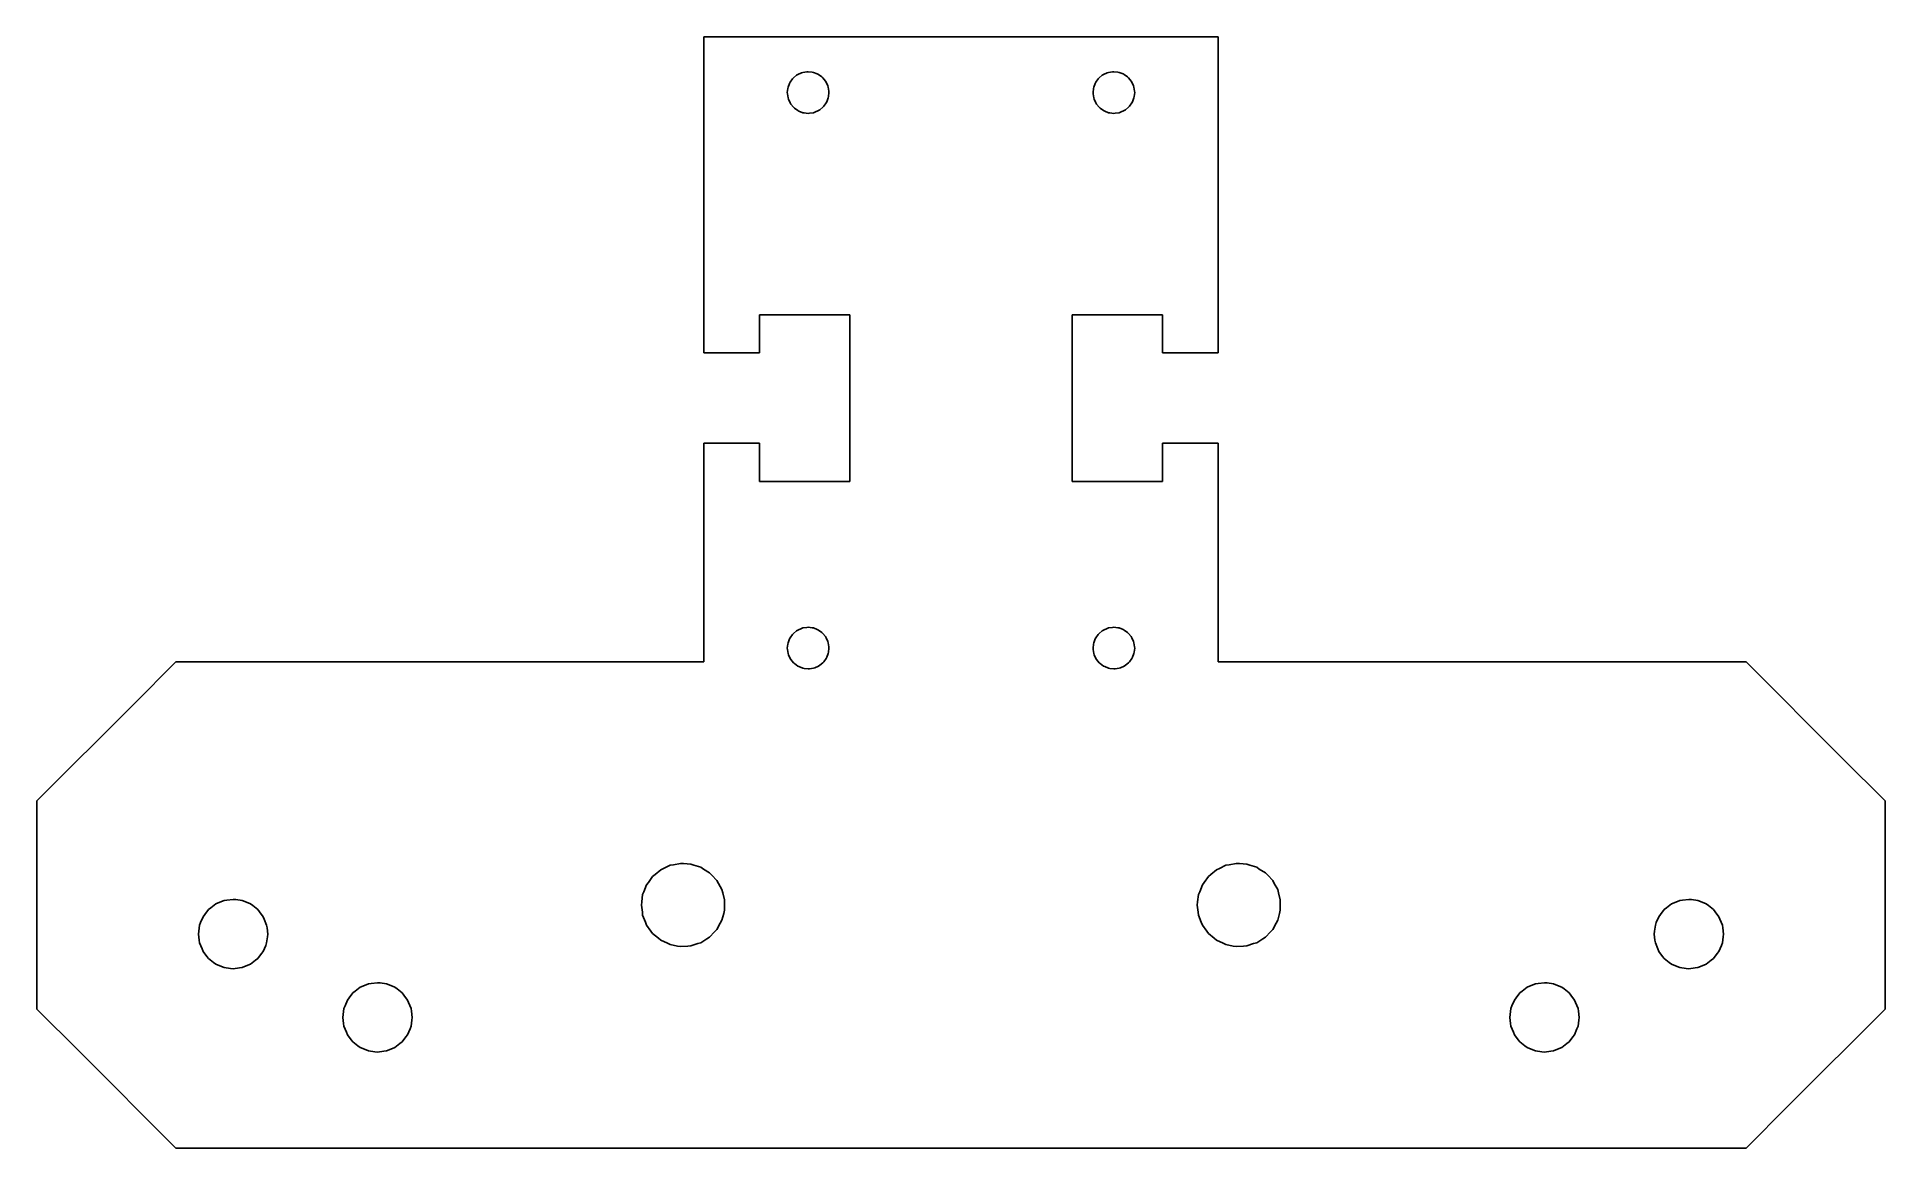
# Model space of a CAD drawing. Header units: metres. Extents: x -61 to 72, y 49 to 129.
import ezdxf

# ---------------------------------------------------------------- set-up
doc = ezdxf.new("R2010")
doc.units = ezdxf.units.M

msp = doc.modelspace()

# ---------------------------------------------------------------- linework, layer by layer
for p, q in [((-9.58, 128.95), (-13.25, 128.95)), ((-13.25, 128.95), (-13.25, 117.04)), ((17, 128.95), (-9.58, 128.95)), ((20.08, 128.95), (17, 128.95)), ((23.75, 128.95), (20.08, 128.95)), ((23.75, 117.04), (23.75, 128.95)), ((-6.23, 126.36), (-6.5, 126.25)), ((-6.14, 126.4), (-6.23, 126.36)), ((-5.85, 126.44), (-6.14, 126.4)), ((-5.75, 126.45), (-5.85, 126.44)), ((-5.46, 126.41), (-5.75, 126.45)), ((-5.36, 126.4), (-5.46, 126.41)), ((-5.09, 126.29), (-5.36, 126.4)), ((15.77, 126.36), (15.5, 126.25)), ((15.86, 126.4), (15.77, 126.36)), ((16.15, 126.44), (15.86, 126.4)), ((15.86, 126.4), (15.86, 126.4)), ((16.25, 126.45), (16.15, 126.44)), ((16.54, 126.41), (16.25, 126.45)), ((16.64, 126.4), (16.54, 126.41)), ((16.91, 126.29), (16.64, 126.4)), ((-7.21, 125.24), (-7.25, 124.95)), ((-7.2, 125.34), (-7.21, 125.24)), ((-7.09, 125.61), (-7.2, 125.34)), ((-7.05, 125.7), (-7.09, 125.61)), ((-6.87, 125.94), (-7.05, 125.7)), ((-6.81, 126.01), (-6.87, 125.94)), ((-6.58, 126.19), (-6.81, 126.01)), ((-6.5, 126.25), (-6.58, 126.19)), ((-5, 126.25), (-5.09, 126.29)), ((-4.77, 126.07), (-5, 126.25)), ((-4.69, 126.01), (-4.77, 126.07)), ((-4.51, 125.78), (-4.69, 126.01)), ((-4.45, 125.7), (-4.51, 125.78)), ((-4.51, 125.78), (-4.51, 125.78)), ((-4.34, 125.43), (-4.45, 125.7)), ((-4.3, 125.34), (-4.34, 125.43)), ((-4.26, 125.05), (-4.3, 125.34)), ((-4.25, 124.95), (-4.26, 125.05)), ((14.79, 125.24), (14.75, 124.95)), ((14.8, 125.34), (14.79, 125.24)), ((14.91, 125.61), (14.8, 125.34)), ((14.95, 125.7), (14.91, 125.61)), ((15.13, 125.94), (14.95, 125.7)), ((15.19, 126.01), (15.13, 125.94)), ((15.42, 126.19), (15.19, 126.01)), ((15.5, 126.25), (15.42, 126.19)), ((17, 126.25), (16.91, 126.29)), ((17.23, 126.07), (17, 126.25)), ((17.31, 126.01), (17.23, 126.07)), ((17.49, 125.78), (17.31, 126.01)), ((17.55, 125.7), (17.49, 125.78)), ((17.66, 125.43), (17.55, 125.7)), ((17.7, 125.34), (17.66, 125.43)), ((17.74, 125.05), (17.7, 125.34)), ((17.75, 124.95), (17.74, 125.05)), ((-7.25, 124.95), (-7.24, 124.86)), ((-7.24, 124.86), (-7.2, 124.56)), ((-7.2, 124.56), (-7.16, 124.47)), ((-7.16, 124.47), (-7.05, 124.2)), ((-7.05, 124.2), (-6.99, 124.12)), ((-6.99, 124.12), (-6.81, 123.89)), ((-6.81, 123.89), (-6.73, 123.83)), ((-6.73, 123.83), (-6.5, 123.65)), ((-5, 123.65), (-4.92, 123.71)), ((-4.92, 123.71), (-4.69, 123.89)), ((-4.69, 123.89), (-4.63, 123.97)), ((-4.63, 123.97), (-4.45, 124.2)), ((-4.45, 124.2), (-4.41, 124.29)), ((-4.41, 124.29), (-4.3, 124.56)), ((-4.3, 124.56), (-4.29, 124.66)), ((-4.29, 124.66), (-4.25, 124.95)), ((14.75, 124.95), (14.76, 124.86)), ((14.76, 124.86), (14.8, 124.56)), ((14.8, 124.56), (14.84, 124.47)), ((14.84, 124.47), (14.95, 124.2)), ((14.95, 124.2), (15.01, 124.12)), ((15.01, 124.12), (15.19, 123.89)), ((15.19, 123.89), (15.27, 123.83)), ((15.27, 123.83), (15.5, 123.65)), ((17, 123.65), (17.08, 123.71)), ((17.08, 123.71), (17.31, 123.89)), ((17.31, 123.89), (17.37, 123.97)), ((17.37, 123.97), (17.55, 124.2)), ((17.55, 124.2), (17.59, 124.29)), ((17.59, 124.29), (17.7, 124.56)), ((17.7, 124.56), (17.71, 124.66)), ((17.71, 124.66), (17.75, 124.95)), ((-6.5, 123.65), (-6.41, 123.62)), ((-6.41, 123.62), (-6.14, 123.5)), ((-6.14, 123.5), (-6.04, 123.49)), ((-6.04, 123.49), (-5.75, 123.45)), ((-5.75, 123.45), (-5.65, 123.46)), ((-5.65, 123.46), (-5.36, 123.5)), ((-5.36, 123.5), (-5.27, 123.54)), ((-5.27, 123.54), (-5, 123.65)), ((15.5, 123.65), (15.59, 123.62)), ((15.59, 123.62), (15.86, 123.5)), ((15.86, 123.5), (15.96, 123.49)), ((15.96, 123.49), (16.25, 123.45)), ((16.25, 123.45), (16.35, 123.46)), ((16.35, 123.46), (16.64, 123.5)), ((16.64, 123.5), (16.73, 123.54)), ((16.73, 123.54), (17, 123.65)), ((-13.25, 117.04), (-13.25, 106.2)), ((23.75, 106.2), (23.75, 117.04)), ((-9.25, 106.2), (-9.25, 108.95)), ((-9.25, 108.95), (-8.71, 108.95)), ((-8.71, 108.95), (-2.75, 108.95)), ((-2.75, 108.95), (-2.75, 107.95)), ((-2.75, 107.95), (-2.75, 96.95)), ((13.25, 97.95), (13.25, 108.95)), ((13.25, 108.95), (13.79, 108.95)), ((13.79, 108.95), (19.75, 108.95)), ((19.75, 108.95), (19.75, 106.2)), ((-13.25, 106.2), (-11.42, 106.2)), ((-11.42, 106.2), (-9.25, 106.2)), ((19.75, 106.2), (21.58, 106.2)), ((21.58, 106.2), (23.75, 106.2)), ((-11.08, 99.7), (-13.25, 99.7)), ((-13.25, 99.7), (-13.25, 92.66)), ((-9.25, 99.7), (-11.08, 99.7)), ((-9.25, 96.95), (-9.25, 99.7)), ((21.92, 99.7), (19.75, 99.7)), ((19.75, 99.7), (19.75, 96.95)), ((23.75, 99.7), (21.92, 99.7)), ((23.75, 92.66), (23.75, 99.7)), ((13.25, 96.95), (13.25, 97.95)), ((-3.29, 96.95), (-9.25, 96.95)), ((-2.75, 96.95), (-3.29, 96.95)), ((19.21, 96.95), (13.25, 96.95)), ((19.75, 96.95), (19.21, 96.95)), ((-13.25, 92.66), (-13.25, 83.95)), ((23.75, 83.95), (23.75, 92.66)), ((-5.75, 86.45), (-5.85, 86.44)), ((-5.46, 86.41), (-5.75, 86.45)), ((16.25, 86.45), (16.15, 86.44)), ((16.54, 86.41), (16.25, 86.45)), ((-7.21, 85.24), (-7.25, 84.95)), ((-7.2, 85.34), (-7.21, 85.24)), ((-7.09, 85.61), (-7.2, 85.34)), ((-7.05, 85.7), (-7.09, 85.61)), ((-6.87, 85.94), (-7.05, 85.7)), ((-6.81, 86.01), (-6.87, 85.94)), ((-6.58, 86.19), (-6.81, 86.01)), ((-6.5, 86.25), (-6.58, 86.19)), ((-6.23, 86.36), (-6.5, 86.25)), ((-6.14, 86.4), (-6.23, 86.36)), ((-5.85, 86.44), (-6.14, 86.4)), ((-5.36, 86.4), (-5.46, 86.41)), ((-5.09, 86.29), (-5.36, 86.4)), ((-5, 86.25), (-5.09, 86.29)), ((-4.77, 86.07), (-5, 86.25)), ((-4.69, 86.01), (-4.77, 86.07)), ((-4.51, 85.78), (-4.69, 86.01)), ((-4.45, 85.7), (-4.51, 85.78)), ((-4.51, 85.78), (-4.51, 85.78)), ((-4.34, 85.43), (-4.45, 85.7)), ((-4.3, 85.34), (-4.34, 85.43)), ((-4.26, 85.05), (-4.3, 85.34)), ((14.79, 85.24), (14.75, 84.95)), ((14.8, 85.34), (14.79, 85.24)), ((14.91, 85.61), (14.8, 85.34)), ((14.95, 85.7), (14.91, 85.61)), ((15.13, 85.94), (14.95, 85.7)), ((15.19, 86.01), (15.13, 85.94)), ((15.42, 86.19), (15.19, 86.01)), ((15.5, 86.25), (15.42, 86.19)), ((15.77, 86.36), (15.5, 86.25)), ((15.86, 86.4), (15.77, 86.36)), ((16.15, 86.44), (15.86, 86.4)), ((15.86, 86.4), (15.86, 86.4)), ((16.64, 86.4), (16.54, 86.41)), ((16.91, 86.29), (16.64, 86.4)), ((17, 86.25), (16.91, 86.29)), ((17.23, 86.07), (17, 86.25)), ((17.31, 86.01), (17.23, 86.07)), ((17.49, 85.78), (17.31, 86.01)), ((17.55, 85.7), (17.49, 85.78)), ((17.66, 85.43), (17.55, 85.7)), ((17.7, 85.34), (17.66, 85.43)), ((17.74, 85.05), (17.7, 85.34)), ((-51.25, 83.95), (-54.31, 80.9)), ((-39.64, 83.95), (-51.25, 83.95)), ((-13.25, 83.95), (-39.64, 83.95)), ((-7.25, 84.95), (-7.24, 84.86)), ((-7.24, 84.86), (-7.2, 84.56)), ((-7.2, 84.56), (-7.16, 84.47)), ((-7.16, 84.47), (-7.05, 84.2)), ((-7.05, 84.2), (-6.99, 84.12)), ((-6.99, 84.12), (-6.81, 83.89)), ((-6.81, 83.89), (-6.73, 83.83)), ((-6.73, 83.83), (-6.5, 83.65)), ((-4.92, 83.71), (-4.69, 83.89)), ((-4.69, 83.89), (-4.63, 83.97)), ((-4.63, 83.97), (-4.45, 84.2)), ((-4.45, 84.2), (-4.41, 84.29)), ((-4.41, 84.29), (-4.3, 84.56)), ((-4.3, 84.56), (-4.29, 84.66)), ((-4.29, 84.66), (-4.25, 84.95)), ((-4.25, 84.95), (-4.26, 85.05)), ((14.75, 84.95), (14.76, 84.86)), ((14.76, 84.86), (14.8, 84.56)), ((14.8, 84.56), (14.84, 84.47)), ((14.84, 84.47), (14.95, 84.2)), ((14.95, 84.2), (15.01, 84.12)), ((15.01, 84.12), (15.19, 83.89)), ((15.19, 83.89), (15.27, 83.83)), ((15.27, 83.83), (15.5, 83.65)), ((17.08, 83.71), (17.31, 83.89)), ((17.31, 83.89), (17.37, 83.97)), ((17.37, 83.97), (17.55, 84.2)), ((17.55, 84.2), (17.59, 84.29)), ((17.59, 84.29), (17.7, 84.56)), ((17.7, 84.56), (17.71, 84.66)), ((17.71, 84.66), (17.75, 84.95)), ((17.75, 84.95), (17.74, 85.05)), ((35.36, 83.95), (23.75, 83.95)), ((61.75, 83.95), (35.36, 83.95)), ((68.69, 77.01), (61.75, 83.95)), ((-6.5, 83.65), (-6.41, 83.62)), ((-6.41, 83.62), (-6.14, 83.5)), ((-6.14, 83.5), (-6.04, 83.49)), ((-6.04, 83.49), (-5.75, 83.45)), ((-5.75, 83.45), (-5.65, 83.46)), ((-5.65, 83.46), (-5.36, 83.5)), ((-5.36, 83.5), (-5.27, 83.54)), ((-5.27, 83.54), (-5, 83.65)), ((-5, 83.65), (-4.92, 83.71)), ((15.5, 83.65), (15.59, 83.62)), ((15.59, 83.62), (15.86, 83.5)), ((15.86, 83.5), (15.96, 83.49)), ((15.96, 83.49), (16.25, 83.45)), ((16.25, 83.45), (16.35, 83.46)), ((16.35, 83.46), (16.64, 83.5)), ((16.64, 83.5), (16.73, 83.54)), ((16.73, 83.54), (17, 83.65)), ((17, 83.65), (17.08, 83.71)), ((-54.31, 80.9), (-61.25, 73.95)), ((71.75, 73.95), (68.69, 77.01)), ((-61.25, 73.95), (-61.25, 63.54)), ((71.75, 69.37), (71.75, 73.95)), ((-15.68, 69.31), (-16.15, 69.08)), ((-15.45, 69.35), (-15.68, 69.31)), ((-14.94, 69.45), (-15.45, 69.35)), ((-14.71, 69.43), (-14.94, 69.45)), ((-14.19, 69.4), (-14.71, 69.43)), ((-13.97, 69.33), (-14.19, 69.4)), ((-13.47, 69.17), (-13.97, 69.33)), ((-13.28, 69.04), (-13.47, 69.17)), ((24.32, 69.31), (23.85, 69.08)), ((24.55, 69.35), (24.32, 69.31)), ((25.06, 69.45), (24.55, 69.35)), ((25.29, 69.43), (25.06, 69.45)), ((25.81, 69.4), (25.29, 69.43)), ((26.03, 69.33), (25.81, 69.4)), ((26.53, 69.17), (26.03, 69.33)), ((26.72, 69.04), (26.53, 69.17)), ((71.75, 58.95), (71.75, 69.37)), ((-17.38, 67.9), (-17.57, 67.41)), ((-17.24, 68.08), (-17.38, 67.9)), ((-16.94, 68.51), (-17.24, 68.08)), ((-16.76, 68.65), (-16.94, 68.51)), ((-16.94, 68.51), (-16.94, 68.51)), ((-16.36, 68.99), (-16.76, 68.65)), ((-16.15, 69.08), (-16.36, 68.99)), ((-12.84, 68.76), (-13.28, 69.04)), ((-12.68, 68.6), (-12.84, 68.76)), ((-12.32, 68.22), (-12.68, 68.6)), ((-12.21, 68.01), (-12.32, 68.22)), ((-11.96, 67.56), (-12.21, 68.01)), ((22.62, 67.9), (22.43, 67.41)), ((22.76, 68.08), (22.62, 67.9)), ((23.06, 68.51), (22.76, 68.08)), ((23.24, 68.65), (23.06, 68.51)), ((23.06, 68.51), (23.06, 68.51)), ((23.64, 68.99), (23.24, 68.65)), ((23.85, 69.08), (23.64, 68.99)), ((27.16, 68.76), (26.72, 69.04)), ((27.32, 68.6), (27.16, 68.76)), ((27.68, 68.22), (27.32, 68.6)), ((27.79, 68.01), (27.68, 68.22)), ((28.04, 67.56), (27.79, 68.01)), ((-48.74, 66.25), (-48.38, 66.53)), ((-48.38, 66.53), (-48.2, 66.61)), ((-48.2, 66.61), (-47.78, 66.78)), ((-47.78, 66.78), (-47.58, 66.8)), ((-47.58, 66.8), (-47.13, 66.86)), ((-47.13, 66.86), (-46.93, 66.84)), ((-46.93, 66.84), (-46.49, 66.78)), ((-46.93, 66.84), (-46.93, 66.84)), ((-46.49, 66.78), (-46.3, 66.7)), ((-46.3, 66.7), (-45.88, 66.53)), ((-45.88, 66.53), (-45.72, 66.41)), ((-17.72, 66.68), (-17.75, 66.45)), ((-17.66, 67.2), (-17.72, 66.68)), ((-17.57, 67.41), (-17.66, 67.2)), ((-11.9, 67.33), (-11.96, 67.56)), ((-11.77, 66.83), (-11.9, 67.33)), ((-11.77, 66.6), (-11.77, 66.83)), ((-11.77, 66.08), (-11.77, 66.6)), ((22.28, 66.68), (22.25, 66.45)), ((22.34, 67.2), (22.28, 66.68)), ((22.43, 67.41), (22.34, 67.2)), ((28.1, 67.33), (28.04, 67.56)), ((28.23, 66.83), (28.1, 67.33)), ((28.23, 66.6), (28.23, 66.83)), ((28.23, 66.08), (28.23, 66.6)), ((56.02, 66.25), (56.38, 66.53)), ((56.38, 66.53), (56.57, 66.61)), ((56.57, 66.61), (56.99, 66.78)), ((56.99, 66.78), (57.18, 66.8)), ((56.99, 66.78), (56.99, 66.78)), ((57.18, 66.8), (57.63, 66.86)), ((57.63, 66.86), (57.83, 66.84)), ((57.83, 66.84), (58.28, 66.78)), ((58.28, 66.78), (58.46, 66.7)), ((58.46, 66.7), (58.88, 66.53)), ((58.88, 66.53), (59.04, 66.41)), ((-49.55, 65.01), (-49.47, 65.2)), ((-49.47, 65.2), (-49.3, 65.61)), ((-49.3, 65.61), (-49.18, 65.77)), ((-49.18, 65.77), (-48.9, 66.13)), ((-48.9, 66.13), (-48.74, 66.25)), ((-45.72, 66.41), (-45.36, 66.13)), ((-45.36, 66.13), (-45.24, 65.97)), ((-45.24, 65.97), (-44.97, 65.61)), ((-44.97, 65.61), (-44.89, 65.43)), ((-44.89, 65.43), (-44.72, 65.01)), ((-17.75, 66.45), (-17.68, 65.93)), ((-17.68, 65.93), (-17.66, 65.71)), ((-17.66, 65.71), (-17.46, 65.22)), ((-17.46, 65.22), (-17.38, 65.01)), ((-12.07, 65.15), (-11.96, 65.35)), ((-11.96, 65.35), (-11.83, 65.85)), ((-11.83, 65.85), (-11.77, 66.08)), ((22.25, 66.45), (22.32, 65.93)), ((22.32, 65.93), (22.34, 65.71)), ((22.34, 65.71), (22.54, 65.22)), ((22.54, 65.22), (22.62, 65.01)), ((27.93, 65.15), (28.04, 65.35)), ((28.04, 65.35), (28.17, 65.85)), ((28.17, 65.85), (28.23, 66.08)), ((55.22, 65.01), (55.29, 65.2)), ((55.29, 65.2), (55.47, 65.61)), ((55.47, 65.61), (55.59, 65.77)), ((55.59, 65.77), (55.86, 66.13)), ((55.86, 66.13), (56.02, 66.25)), ((59.04, 66.41), (59.4, 66.13)), ((59.4, 66.13), (59.52, 65.97)), ((59.52, 65.97), (59.8, 65.61)), ((59.8, 65.61), (59.87, 65.43)), ((59.87, 65.43), (60.05, 65.01)), ((-49.63, 64.36), (-49.61, 64.56)), ((-49.57, 63.91), (-49.63, 64.36)), ((-49.61, 64.56), (-49.55, 65.01)), ((-49.55, 63.72), (-49.57, 63.91)), ((-44.72, 65.01), (-44.69, 64.81)), ((-44.66, 64.17), (-44.72, 63.72)), ((-44.69, 64.81), (-44.63, 64.36)), ((-44.63, 64.36), (-44.66, 64.17)), ((-17.38, 65.01), (-17.07, 64.58)), ((-17.07, 64.58), (-16.94, 64.4)), ((-16.94, 64.4), (-16.53, 64.07)), ((-16.53, 64.07), (-16.36, 63.92)), ((-16.36, 63.92), (-15.88, 63.7)), ((-13.47, 63.74), (-13.03, 64.02)), ((-13.03, 64.02), (-12.84, 64.14)), ((-12.84, 64.14), (-12.48, 64.52)), ((-12.48, 64.52), (-12.32, 64.69)), ((-12.32, 64.69), (-12.07, 65.15)), ((22.62, 65.01), (22.93, 64.58)), ((22.93, 64.58), (23.06, 64.4)), ((23.06, 64.4), (23.47, 64.07)), ((23.47, 64.07), (23.64, 63.92)), ((23.64, 63.92), (24.12, 63.7)), ((26.53, 63.74), (26.97, 64.02)), ((26.97, 64.02), (27.16, 64.14)), ((27.16, 64.14), (27.52, 64.52)), ((27.52, 64.52), (27.68, 64.69)), ((27.68, 64.69), (27.93, 65.15)), ((55.13, 64.36), (55.16, 64.56)), ((55.19, 63.91), (55.13, 64.36)), ((55.16, 64.56), (55.22, 65.01)), ((55.22, 63.72), (55.19, 63.91)), ((60.05, 65.01), (60.07, 64.81)), ((60.11, 64.17), (60.05, 63.72)), ((60.07, 64.81), (60.13, 64.36)), ((60.13, 64.36), (60.11, 64.17)), ((-61.25, 63.54), (-61.25, 58.95)), ((-49.37, 63.3), (-49.55, 63.72)), ((-49.3, 63.11), (-49.37, 63.3)), ((-49.02, 62.75), (-49.3, 63.11)), ((-48.9, 62.6), (-49.02, 62.75)), ((-48.54, 62.32), (-48.9, 62.6)), ((-45.36, 62.6), (-45.52, 62.47)), ((-45.09, 62.96), (-45.36, 62.6)), ((-44.97, 63.11), (-45.09, 62.96)), ((-44.79, 63.53), (-44.97, 63.11)), ((-44.72, 63.72), (-44.79, 63.53)), ((-15.88, 63.7), (-15.68, 63.6)), ((-15.68, 63.6), (-15.16, 63.5)), ((-15.16, 63.5), (-14.94, 63.46)), ((-14.94, 63.46), (-14.42, 63.49)), ((-14.42, 63.49), (-14.19, 63.51)), ((-14.19, 63.51), (-13.69, 63.67)), ((-13.69, 63.67), (-13.47, 63.74)), ((24.12, 63.7), (24.32, 63.6)), ((24.32, 63.6), (24.84, 63.5)), ((24.84, 63.5), (25.06, 63.46)), ((25.06, 63.46), (25.58, 63.49)), ((25.58, 63.49), (25.81, 63.51)), ((25.81, 63.51), (26.31, 63.67)), ((26.31, 63.67), (26.53, 63.74)), ((55.39, 63.3), (55.22, 63.72)), ((55.47, 63.11), (55.39, 63.3)), ((55.74, 62.75), (55.47, 63.11)), ((55.86, 62.6), (55.74, 62.75)), ((56.22, 62.32), (55.86, 62.6)), ((59.4, 62.6), (59.24, 62.47)), ((59.68, 62.96), (59.4, 62.6)), ((59.8, 63.11), (59.68, 62.96)), ((59.97, 63.53), (59.8, 63.11)), ((60.05, 63.72), (59.97, 63.53)), ((-48.38, 62.2), (-48.54, 62.32)), ((-47.96, 62.03), (-48.38, 62.2)), ((-47.78, 61.95), (-47.96, 62.03)), ((-47.33, 61.89), (-47.78, 61.95)), ((-47.13, 61.86), (-47.33, 61.89)), ((-46.68, 61.92), (-47.13, 61.86)), ((-46.49, 61.95), (-46.68, 61.92)), ((-46.07, 62.12), (-46.49, 61.95)), ((-45.88, 62.2), (-46.07, 62.12)), ((-45.52, 62.47), (-45.88, 62.2)), ((56.38, 62.2), (56.22, 62.32)), ((56.8, 62.03), (56.38, 62.2)), ((56.99, 61.95), (56.8, 62.03)), ((57.43, 61.89), (56.99, 61.95)), ((57.63, 61.86), (57.43, 61.89)), ((58.08, 61.92), (57.63, 61.86)), ((58.28, 61.95), (58.08, 61.92)), ((58.7, 62.12), (58.28, 61.95)), ((58.88, 62.2), (58.7, 62.12)), ((59.24, 62.47), (58.88, 62.2)), ((-38.78, 59.77), (-38.51, 60.13)), ((-38.51, 60.13), (-38.35, 60.25)), ((-38.35, 60.25), (-37.99, 60.53)), ((-37.99, 60.53), (-37.81, 60.61)), ((-37.81, 60.61), (-37.39, 60.78)), ((-37.39, 60.78), (-37.19, 60.8)), ((-37.19, 60.8), (-36.74, 60.86)), ((-36.74, 60.86), (-36.54, 60.84)), ((-36.54, 60.84), (-36.09, 60.78)), ((-36.09, 60.78), (-35.91, 60.7)), ((-35.91, 60.7), (-35.49, 60.53)), ((-35.49, 60.53), (-35.33, 60.41)), ((-35.33, 60.41), (-34.97, 60.13)), ((-34.97, 60.13), (-34.85, 59.97)), ((-34.85, 59.97), (-34.58, 59.61)), ((45.2, 59.77), (45.47, 60.13)), ((45.47, 60.13), (45.63, 60.25)), ((45.63, 60.25), (45.99, 60.53)), ((45.99, 60.53), (46.17, 60.61)), ((46.17, 60.61), (46.59, 60.78)), ((46.59, 60.78), (46.79, 60.8)), ((46.79, 60.8), (47.24, 60.86)), ((47.24, 60.86), (47.44, 60.84)), ((47.44, 60.84), (47.89, 60.78)), ((47.89, 60.78), (48.07, 60.7)), ((48.07, 60.7), (48.49, 60.53)), ((48.49, 60.53), (48.65, 60.41)), ((48.65, 60.41), (49.01, 60.13)), ((49.01, 60.13), (49.13, 59.97)), ((49.13, 59.97), (49.41, 59.61)), ((-61.25, 58.95), (-58.19, 55.9)), ((-39.24, 58.36), (-39.21, 58.56)), ((-39.21, 58.56), (-39.16, 59.01)), ((-39.16, 59.01), (-39.08, 59.2)), ((-39.16, 59.01), (-39.16, 59.01)), ((-39.08, 59.2), (-38.91, 59.61)), ((-38.91, 59.61), (-38.78, 59.77)), ((-34.58, 59.61), (-34.5, 59.43)), ((-34.5, 59.43), (-34.33, 59.01)), ((-34.33, 59.01), (-34.3, 58.81)), ((-34.3, 58.81), (-34.24, 58.36)), ((44.74, 58.36), (44.77, 58.56)), ((44.77, 58.56), (44.83, 59.01)), ((44.83, 59.01), (44.9, 59.2)), ((44.9, 59.2), (45.08, 59.61)), ((45.08, 59.61), (45.2, 59.77)), ((49.41, 59.61), (49.48, 59.43)), ((49.48, 59.43), (49.66, 59.01)), ((49.66, 59.01), (49.68, 58.81)), ((49.68, 58.81), (49.74, 58.36)), ((64.81, 52.01), (71.75, 58.95)), ((-39.18, 57.91), (-39.24, 58.36)), ((-39.16, 57.72), (-39.18, 57.91)), ((-38.98, 57.3), (-39.16, 57.72)), ((-38.91, 57.11), (-38.98, 57.3)), ((-34.4, 57.53), (-34.58, 57.11)), ((-34.33, 57.72), (-34.4, 57.53)), ((-34.27, 58.17), (-34.33, 57.72)), ((-34.24, 58.36), (-34.27, 58.17)), ((44.8, 57.91), (44.74, 58.36)), ((44.83, 57.72), (44.8, 57.91)), ((45, 57.3), (44.83, 57.72)), ((45.08, 57.11), (45, 57.3)), ((49.58, 57.53), (49.41, 57.11)), ((49.66, 57.72), (49.58, 57.53)), ((49.71, 58.17), (49.66, 57.72)), ((49.74, 58.36), (49.71, 58.17)), ((-58.19, 55.9), (-51.25, 48.95)), ((-38.63, 56.75), (-38.91, 57.11)), ((-38.51, 56.6), (-38.63, 56.75)), ((-38.15, 56.32), (-38.51, 56.6)), ((-37.99, 56.2), (-38.15, 56.32)), ((-37.57, 56.03), (-37.99, 56.2)), ((-37.39, 55.95), (-37.57, 56.03)), ((-36.94, 55.89), (-37.39, 55.95)), ((-36.74, 55.86), (-36.94, 55.89)), ((-36.29, 55.92), (-36.74, 55.86)), ((-36.09, 55.95), (-36.29, 55.92)), ((-35.67, 56.12), (-36.09, 55.95)), ((-35.49, 56.2), (-35.67, 56.12)), ((-35.13, 56.47), (-35.49, 56.2)), ((-34.97, 56.6), (-35.13, 56.47)), ((-34.7, 56.96), (-34.97, 56.6)), ((-34.58, 57.11), (-34.7, 56.96)), ((45.35, 56.75), (45.08, 57.11)), ((45.47, 56.6), (45.35, 56.75)), ((45.83, 56.32), (45.47, 56.6)), ((45.99, 56.2), (45.83, 56.32)), ((46.41, 56.03), (45.99, 56.2)), ((46.59, 55.95), (46.41, 56.03)), ((47.04, 55.89), (46.59, 55.95)), ((47.24, 55.86), (47.04, 55.89)), ((47.69, 55.92), (47.24, 55.86)), ((47.89, 55.95), (47.69, 55.92)), ((48.31, 56.12), (47.89, 55.95)), ((48.49, 56.2), (48.31, 56.12)), ((48.85, 56.47), (48.49, 56.2)), ((49.01, 56.6), (48.85, 56.47)), ((49.28, 56.96), (49.01, 56.6)), ((49.41, 57.11), (49.28, 56.96)), ((49.41, 57.11), (49.41, 57.11)), ((61.75, 48.95), (64.81, 52.01)), ((-51.25, 48.95), (-12.75, 48.95)), ((-12.75, 48.95), (-3.33, 48.95)), ((-3.33, 48.95), (23.25, 48.95)), ((23.25, 48.95), (61.75, 48.95)), ((23.25, 48.95), (23.25, 48.95))]:
    msp.add_line(p, q)

doc.saveas('drawing.dxf')
